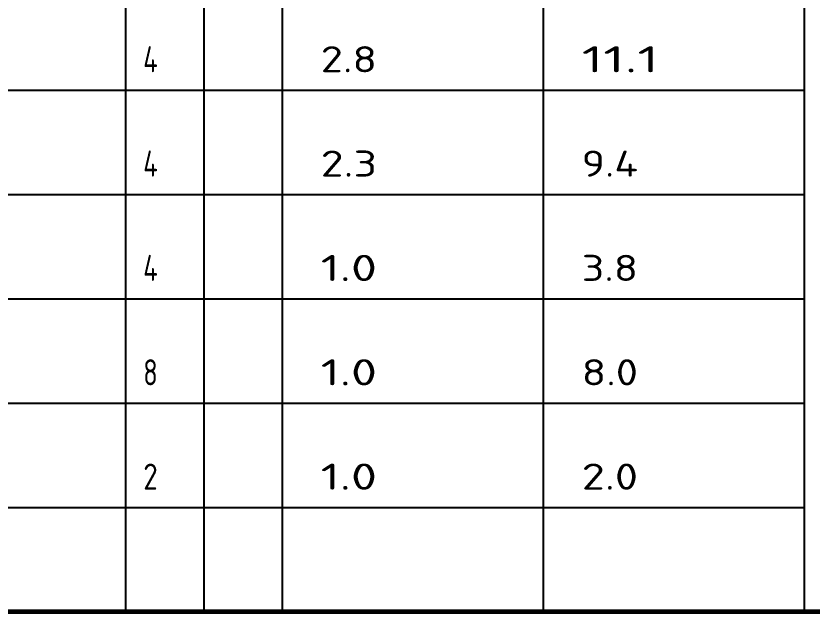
# Model space of a CAD drawing. Header units: millimetres. Extents: x 1442233 to 1526333, y -21810 to 275190.
# Drawn here: x 1511112 to 1518738, y -12680 to -6947 of the extents above; entities that cross this region are included whole.
import ezdxf
from ezdxf.enums import TextEntityAlignment as Align

# ---------------------------------------------------------------- set-up
doc = ezdxf.new("R2010")
doc.units = ezdxf.units.MM
doc.header["$LTSCALE"] = 1500
doc.layers.add('层12', color=2, linetype='Continuous')
doc.styles.get("Standard").update_dxf_attribs({"font": 'TSSDENG', "width": 0.75, "bigfont": 'TSSDCHN'})

msp = doc.modelspace()

# ---------------------------------------------------------------- linework, layer by layer
at = {"layer": '层12'}
for p, q in [((1512161, 1342.4), (1512161, -12657.6)), ((1512911, 1342.4), (1512911, -12657.6)), ((1513661, 1342.4), (1513661, -12657.6)), ((1516161, 1342.4), (1516161, -12657.6)), ((1518661, 1342.4), (1518661, -12657.6)), ((1505161, -7657.6), (1518661, -7657.6)), ((1505161, -8657.6), (1518661, -8657.6)), ((1505161, -9657.6), (1518661, -9657.6)), ((1505161, -10657.6), (1518661, -10657.6)), ((1505161, -11657.6), (1518661, -11657.6))]:
    msp.add_line(p, q, dxfattribs=at)
at = {"layer": '层12', "const_width": 45}
msp.add_lwpolyline([(1504161, -12657.6), (1523161, -12657.6)], dxfattribs=at)

# ---------------------------------------------------------------- texts
at = {"layer": '层12'}
for s, width, p, p2 in [('4', 0.970599, (1512331, -7487.6), (1512471, -7487.6)), ('2.8', 1.276341, (1514031, -7487.6), (1514571, -7487.6)), ('11.1', 1.637425, (1516531, -7487.6), (1517271, -7487.6)), ('4', 0.970599, (1512331, -8487.6), (1512471, -8487.6)), ('2.3', 1.276341, (1514031, -8487.6), (1514571, -8487.6)), ('9.4', 1.247977, (1516531, -8487.6), (1517071, -8487.6)), ('4', 0.970599, (1512331, -9487.6), (1512471, -9487.6)), ('1.0', 1.403975, (1514031, -9487.6), (1514571, -9487.6)), ('3.8', 1.276341, (1516531, -9487.6), (1517071, -9487.6)), ('8', 1.039927, (1512331, -10487.6), (1512471, -10487.6)), ('1.0', 1.403975, (1514031, -10487.6), (1514571, -10487.6)), ('8.0', 1.276341, (1516531, -10487.6), (1517071, -10487.6)), ('2', 1.039927, (1512331, -11487.6), (1512471, -11487.6)), ('1.0', 1.403975, (1514031, -11487.6), (1514571, -11487.6)), ('2.0', 1.276341, (1516531, -11487.6), (1517071, -11487.6))]:
    msp.add_text(s, height=250, dxfattribs=dict(at, width=width)).set_placement(p, p2, align=Align.FIT)

doc.saveas('drawing.dxf')
